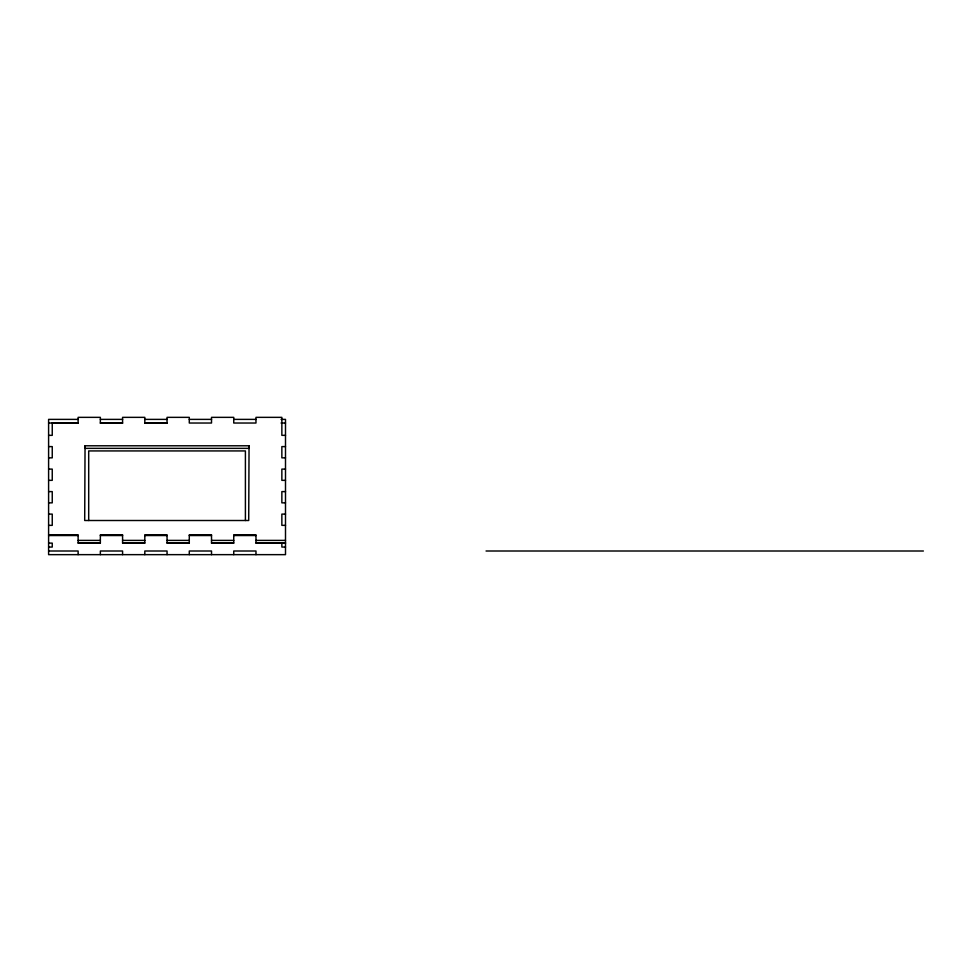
<?xml version="1.0" encoding="UTF-8"?>
<svg xmlns="http://www.w3.org/2000/svg" width="972" height="972" viewBox="0 0 972 972"><rect width="100%" height="100%" fill="white"/><g stroke="black" fill="none" stroke-linecap="round" stroke-linejoin="round"><path stroke-width="1.46" d="M85.05 445.784L84.698 520.506L248.71 520.506L249.051 445.784L85.05 445.784L85.05 448.359L249.051 448.359L249.051 445.784M78.124 419.382L48.6 419.382L48.6 554.648L285.501 554.648L285.501 419.382L281.066 419.382M100.359 419.382L122.581 419.382M144.816 419.382L167.05 419.382M189.285 419.382L211.519 419.382M233.742 419.382L255.976 419.382M48.6 423.027L78.124 423.027M100.359 423.027L122.581 423.027M144.816 423.027L167.05 423.027M281.066 423.027L285.501 423.027M52.245 423.233L78.124 423.233L78.124 417.353L100.359 417.353L100.359 423.233L122.581 423.233L122.581 417.353L144.816 417.353L144.816 423.233L167.05 423.233L167.05 417.353L189.285 417.353L189.285 423.027L211.519 423.027L211.519 417.353L233.742 417.353L233.742 423.027L255.976 423.027L255.976 417.353L281.856 417.353L281.856 435.347L285.501 435.347M48.6 435.347L52.245 435.347L52.245 423.027M48.6 446.598L52.245 446.598L52.245 457.848L48.6 457.848M285.501 446.598L281.856 446.598L281.856 457.848L285.501 457.848M48.6 469.099L52.245 469.099L52.245 480.35L48.6 480.35M285.501 469.099L281.856 469.099L281.856 480.35L285.501 480.35M48.6 491.601L52.245 491.601L52.245 502.852L48.6 502.852M285.501 491.601L281.856 491.601L281.856 502.852L285.501 502.852M48.6 514.103L52.245 514.103L52.245 525.354L48.6 525.354M285.501 514.103L281.856 514.103L281.856 525.354L285.501 525.354M48.6 534.782L78.124 534.782L78.124 543.117L100.359 543.117L100.359 534.782L122.581 534.782L122.581 543.117L144.816 543.117L144.816 534.782L167.05 534.782L167.05 543.117L189.285 543.117L189.285 534.782L211.519 534.782L211.519 543.117L233.742 543.117L233.742 534.782L255.976 534.782L255.976 543.117L285.501 543.117M48.6 535.536L78.124 535.536M100.359 535.536L122.581 535.536M144.816 535.536L167.05 535.536M189.285 535.536L211.519 535.536M233.742 535.536L255.976 535.536M78.124 540.396L100.359 540.396M122.581 540.396L144.816 540.396M167.05 540.396L189.285 540.396M211.519 540.396L233.742 540.396M255.976 540.396L285.501 540.396M78.124 542.971L100.359 542.971M122.581 542.971L144.816 542.971M167.05 542.971L189.285 542.971M211.519 542.971L233.742 542.971M255.976 542.971L285.501 542.971M48.6 543.117L52.245 543.117L52.245 547.054L48.6 547.054M285.501 547.054L281.856 547.054L281.856 543.117M48.6 551.003L78.124 551.003L78.124 554.648M486.049 551.003L923.4 551.003M255.976 554.648L255.976 551.003L233.742 551.003L233.742 554.648M245.406 520.518L245.406 450.935L88.695 450.935L88.695 520.518M211.519 554.648L211.519 551.003L189.285 551.003L189.285 554.648M167.05 554.648L167.05 551.003L144.816 551.003L144.816 554.648M122.581 554.648L122.581 551.003L100.359 551.003L100.359 554.648"/></g></svg>
